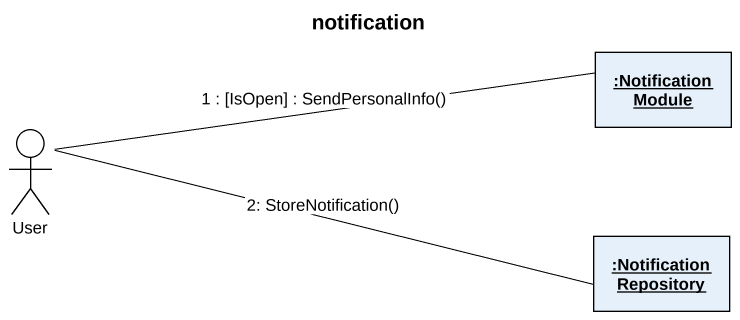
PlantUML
@startuml
title notification
allowmixing
hide circle
hide empty members
object ":Notification Module" as Notification_Module
actor User
object ":Notification Repository" as Notification_Repository
User -right- Notification_Module : 1 : [IsOpen] : SendPersonalInfo()
User -right- Notification_Repository : 2: StoreNotification()
@enduml
